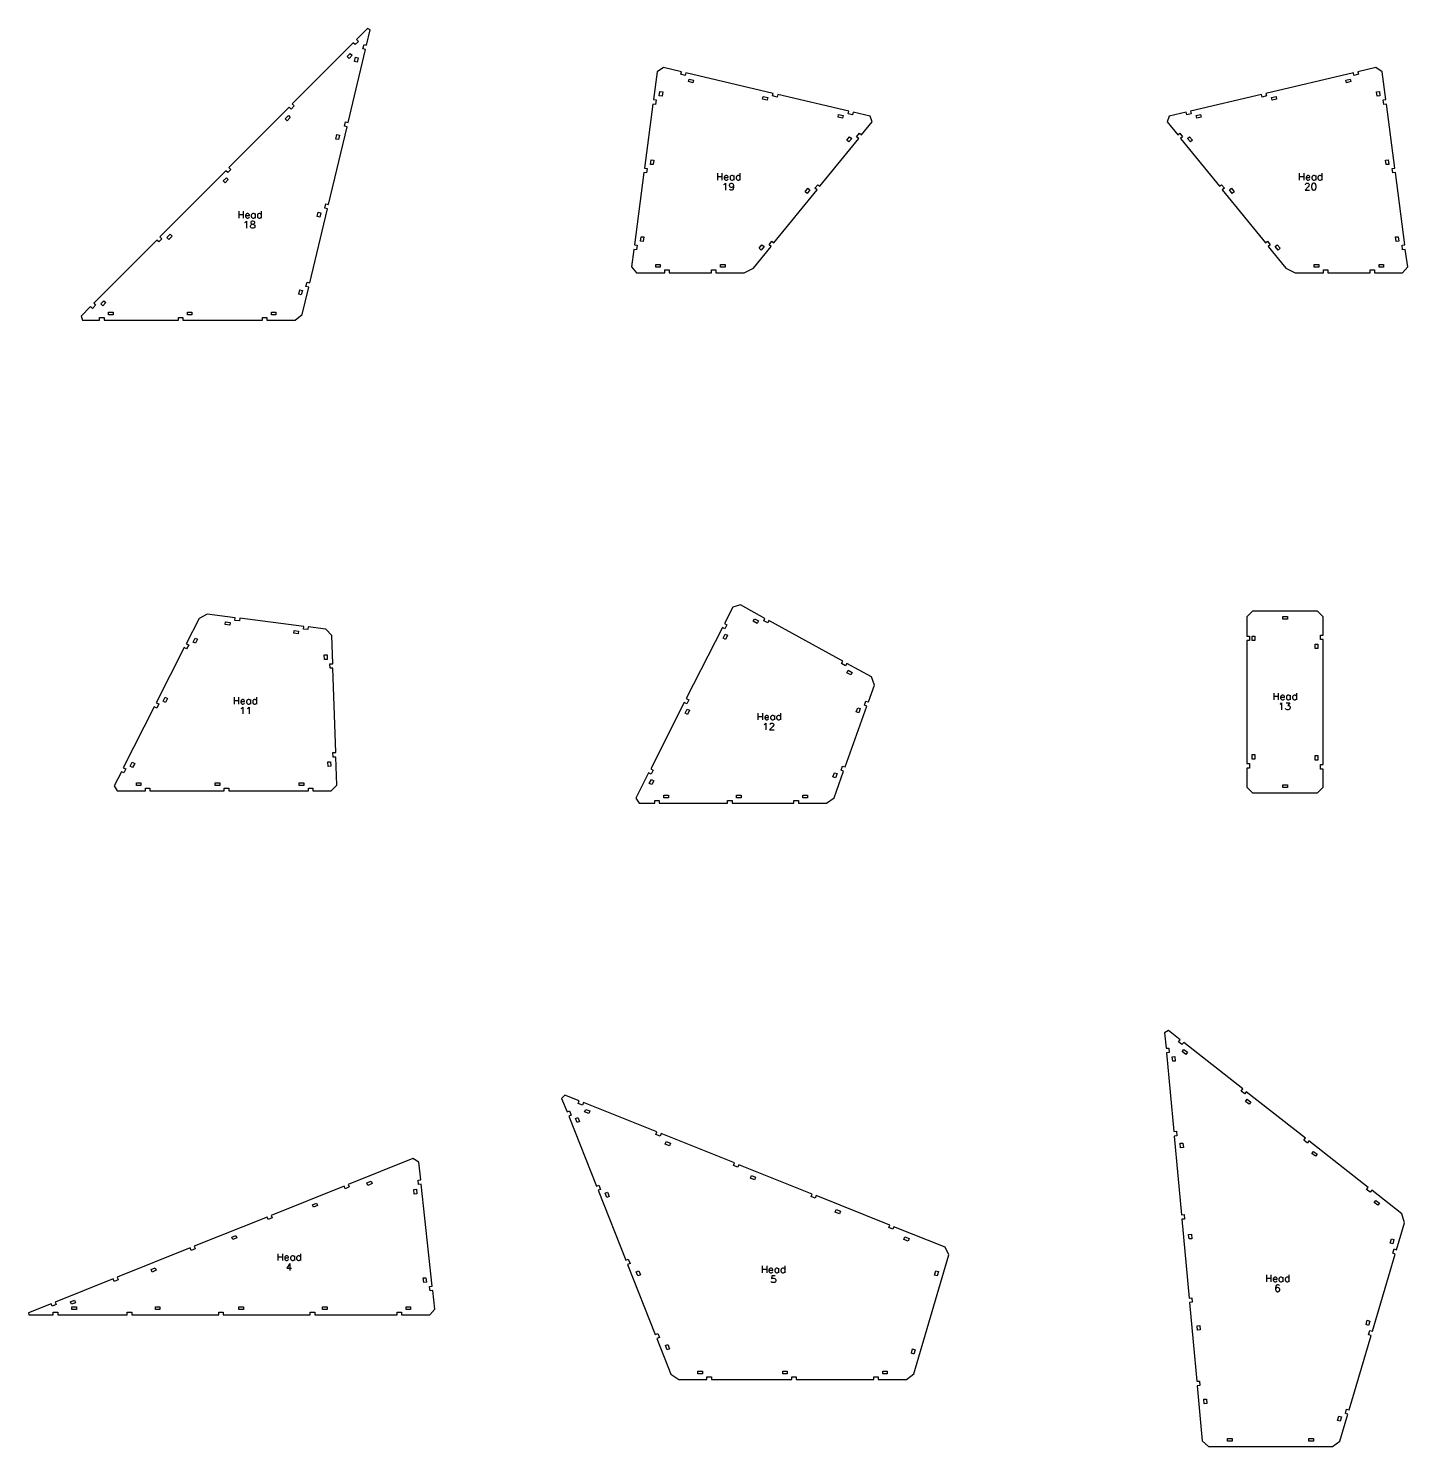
# Model space of a CAD drawing. Header units: metres. Extents: x 99 to 7850, y 59 to 3503.
# Drawn here: x 2432 to 3961, y 61 to 1632 of the extents above; entities that cross this region are included whole.
import ezdxf

# ---------------------------------------------------------------- set-up
doc = ezdxf.new("R2010")
doc.units = ezdxf.units.M
doc.layers.add('head_cuts', color=7, linetype='Continuous')
doc.layers.add('head_marks', color=7, linetype='Continuous')

msp = doc.modelspace()

# ---------------------------------------------------------------- linework, layer by layer
at = {"layer": 'head_cuts'}
for points in [[(2492, 1309.1), (2510.7, 1309.1), (2510.7, 1312.1), (2515.7, 1312.1), (2515.7, 1309.1), (2598.1, 1309.1), (2598.1, 1312.1), (2603.1, 1312.1), (2603.1, 1309.1), (2691.3, 1309.1), (2691.3, 1312.1), (2696.3, 1312.1), (2696.3, 1309.1), (2727.5, 1309.1), (2735.3, 1315.3), (2742.6, 1345.6), (2739.6, 1346.3), (2740.8, 1351.1), (2743.7, 1350.4), (2763.4, 1432.4), (2760.4, 1433.1), (2761.6, 1437.9), (2764.5, 1437.2), (2785.1, 1523.3), (2782.2, 1524), (2783.4, 1528.8), (2786.3, 1528.1), (2805.6, 1608.9), (2802.7, 1609.6), (2803.9, 1614.4), (2806.8, 1613.7), (2810.9, 1630.7), (2807.9, 1632.4), (2795.5, 1620), (2797.7, 1617.9), (2794.1, 1614.4), (2792, 1616.5), (2724.4, 1548.7), (2726.6, 1546.6), (2723, 1543), (2720.9, 1545.2), (2654.2, 1478.2), (2656.3, 1476.1), (2652.8, 1472.6), (2650.7, 1474.7), (2577.7, 1401.4), (2579.8, 1399.3), (2576.3, 1395.8), (2574.1, 1397.9), (2504.3, 1327.8), (2506.4, 1325.7), (2502.9, 1322.1), (2500.8, 1324.2), (2490.2, 1313.6)], [(2788.7, 1604.7), (2790.9, 1602.6), (2787.3, 1599.1), (2785.2, 1601.2)], [(2796.2, 1595.1), (2793.2, 1595.8), (2794.4, 1600.6), (2797.3, 1599.9)], [(3106.1, 1361.7), (3137.3, 1361.7), (3137.3, 1364.7), (3142.3, 1364.7), (3142.3, 1361.7), (3189.1, 1361.7), (3189.1, 1364.7), (3194.1, 1364.7), (3194.1, 1361.7), (3225.2, 1361.7), (3235.6, 1366.6), (3255.2, 1390.8), (3252.9, 1392.7), (3256, 1396.6), (3258.4, 1394.7), (3306.1, 1453.5), (3303.7, 1455.4), (3306.9, 1459.2), (3309.2, 1457.4), (3352.4, 1510.5), (3350, 1512.4), (3353.2, 1516.3), (3355.5, 1514.4), (3367.1, 1528.7), (3364.9, 1535.1), (3346.1, 1539.5), (3345.4, 1536.6), (3340.5, 1537.7), (3341.2, 1540.7), (3262.5, 1559.2), (3261.8, 1556.3), (3256.9, 1557.5), (3257.6, 1560.4), (3160.8, 1583.3), (3160.1, 1580.3), (3155.2, 1581.5), (3155.9, 1584.4), (3135.8, 1589.2), (3128.8, 1584.3), (3124.7, 1553.5), (3127.7, 1553.1), (3127.1, 1548.1), (3124.1, 1548.5), (3114.9, 1477.6), (3117.8, 1477.2), (3117.2, 1472.2), (3114.2, 1472.6), (3103.8, 1392.5), (3106.8, 1392.1), (3106.1, 1387.2), (3103.1, 1387.5), (3100.6, 1368)], [(3836.2, 1361.7), (3867.4, 1361.7), (3867.4, 1364.7), (3872.4, 1364.7), (3872.4, 1361.7), (3919.2, 1361.7), (3919.2, 1364.7), (3924.2, 1364.7), (3924.2, 1361.7), (3955.3, 1361.7), (3960.9, 1368), (3958.3, 1387.5), (3955.3, 1387.2), (3954.7, 1392.1), (3957.7, 1392.5), (3947.3, 1472.6), (3944.3, 1472.2), (3943.6, 1477.2), (3946.6, 1477.6), (3937.4, 1548.5), (3934.4, 1548.1), (3933.8, 1553.1), (3936.7, 1553.5), (3932.7, 1584.3), (3925.7, 1589.2), (3905.5, 1584.4), (3906.2, 1581.5), (3901.3, 1580.3), (3900.7, 1583.3), (3803.8, 1560.4), (3804.5, 1557.5), (3799.7, 1556.3), (3799, 1559.2), (3720.3, 1540.7), (3721, 1537.7), (3716.1, 1536.6), (3715.4, 1539.5), (3696.6, 1535.1), (3694.4, 1528.7), (3706, 1514.4), (3708.3, 1516.3), (3711.4, 1512.4), (3709.1, 1510.5), (3752.3, 1457.4), (3754.6, 1459.2), (3757.7, 1455.4), (3755.4, 1453.5), (3803.1, 1394.7), (3805.4, 1396.6), (3808.6, 1392.7), (3806.2, 1390.8), (3825.9, 1366.6)], [(3169.2, 1575.1), (3168.5, 1572.2), (3163.6, 1573.4), (3164.3, 1576.3)], [(3897.2, 1576.3), (3897.9, 1573.4), (3893, 1572.2), (3892.3, 1575.1)], [(3132, 1562.6), (3135, 1562.2), (3134.3, 1557.3), (3131.3, 1557.6)], [(3251.4, 1555.7), (3250.7, 1552.8), (3245.8, 1553.9), (3246.5, 1556.9)], [(3815, 1556.9), (3815.6, 1553.9), (3810.8, 1552.8), (3810.1, 1555.7)], [(3930.1, 1557.6), (3927.2, 1557.3), (3926.5, 1562.2), (3929.5, 1562.6)], [(2720.1, 1535.8), (2722.2, 1533.7), (2718.7, 1530.1), (2716.5, 1532.3)], [(3335, 1536), (3334.3, 1533), (3329.4, 1534.2), (3330.1, 1537.1)], [(3731.4, 1537.1), (3732.1, 1534.2), (3727.2, 1533), (3726.5, 1536)], [(2775.6, 1509.1), (2772.7, 1509.8), (2773.8, 1514.7), (2776.7, 1514)], [(3341.4, 1506.6), (3339.1, 1508.5), (3342.2, 1512.3), (3344.6, 1510.4)], [(3716.9, 1510.4), (3719.2, 1512.3), (3722.4, 1508.5), (3720.1, 1506.6)], [(3122.1, 1486.7), (3125.1, 1486.3), (3124.4, 1481.4), (3121.5, 1481.7)], [(3940, 1481.7), (3937, 1481.4), (3936.4, 1486.3), (3939.4, 1486.7)], [(2651.4, 1466.9), (2653.5, 1464.8), (2650, 1461.2), (2647.9, 1463.4)], [(3295.1, 1449.5), (3292.8, 1451.4), (3295.9, 1455.3), (3298.2, 1453.4)], [(3763.2, 1453.4), (3765.5, 1455.3), (3768.7, 1451.4), (3766.4, 1449.5)], [(2755, 1423.2), (2752.1, 1423.9), (2753.2, 1428.7), (2756.1, 1428)], [(2589, 1404.3), (2591.1, 1402.2), (2587.6, 1398.6), (2585.5, 1400.7)], [(3111, 1401.6), (3114, 1401.3), (3113.4, 1396.3), (3110.4, 1396.7)], [(3951.1, 1396.7), (3948.1, 1396.3), (3947.5, 1401.3), (3950.4, 1401.6)], [(3244.3, 1386.8), (3241.9, 1388.7), (3245.1, 1392.6), (3247.4, 1390.7)], [(3814, 1390.7), (3816.4, 1392.6), (3819.5, 1388.7), (3817.2, 1386.8)], [(3127.3, 1367.7), (3127.3, 1370.7), (3132.3, 1370.7), (3132.3, 1367.7)], [(3199.1, 1367.7), (3199.1, 1370.7), (3204.1, 1370.7), (3204.1, 1367.7)], [(3857.4, 1367.7), (3857.4, 1370.7), (3862.4, 1370.7), (3862.4, 1367.7)], [(3929.2, 1367.7), (3929.2, 1370.7), (3934.2, 1370.7), (3934.2, 1367.7)], [(2734.4, 1337.2), (2731.5, 1337.9), (2732.6, 1342.8), (2735.6, 1342.1)], [(2515.6, 1330.6), (2517.7, 1328.5), (2514.2, 1325), (2512.1, 1327.1)], [(2520.7, 1315.1), (2520.7, 1318.1), (2525.7, 1318.1), (2525.7, 1315.1)], [(2608.1, 1315.1), (2608.1, 1318.1), (2613.1, 1318.1), (2613.1, 1315.1)], [(2701.3, 1315.1), (2701.3, 1318.1), (2706.3, 1318.1), (2706.3, 1315.1)], [(3108.8, 773.9), (3126.3, 773.9), (3126.3, 776.9), (3131.3, 776.9), (3131.3, 773.9), (3206.9, 773.9), (3206.9, 776.9), (3211.9, 776.9), (3211.9, 773.9), (3280.4, 773.9), (3280.4, 776.9), (3285.4, 776.9), (3285.4, 773.9), (3316.6, 773.9), (3325.1, 779.9), (3335.6, 809.2), (3332.8, 810.3), (3334.5, 815), (3337.3, 814), (3361.5, 881.4), (3358.6, 882.4), (3360.3, 887.1), (3363.1, 886.1), (3369.8, 904.7), (3366.4, 913.7), (3339.1, 928.7), (3337.7, 926.1), (3333.3, 928.5), (3334.7, 931.1), (3252.8, 976.2), (3251.4, 973.6), (3247, 976), (3248.4, 978.6), (3221.1, 993.6), (3212.7, 991), (3203.5, 972.9), (3206.1, 971.5), (3203.9, 967.1), (3201.2, 968.4), (3161.2, 889.8), (3163.9, 888.4), (3161.7, 883.9), (3159, 885.3), (3121.7, 811.8), (3124.3, 810.5), (3122.1, 806), (3119.4, 807.4), (3105.3, 779.6)], [(2530.4, 787.5), (2561.6, 787.5), (2561.6, 790.5), (2566.6, 790.5), (2566.6, 787.5), (2648.9, 787.5), (2648.9, 790.5), (2653.9, 790.5), (2653.9, 787.5), (2742.2, 787.5), (2742.2, 790.5), (2747.2, 790.5), (2747.2, 787.5), (2767.5, 787.5), (2773.7, 793.9), (2772.6, 825), (2769.7, 824.9), (2769.5, 829.9), (2772.5, 830), (2769.4, 923.4), (2766.4, 923.3), (2766.2, 928.3), (2769.2, 928.4), (2768.2, 959.6), (2761.7, 966.7), (2742.1, 969.2), (2741.7, 966.2), (2736.7, 966.8), (2737.1, 969.8), (2666.1, 978.8), (2665.7, 975.8), (2660.7, 976.4), (2661.1, 979.4), (2630.2, 983.3), (2621, 978.4), (2606.9, 950.6), (2609.6, 949.3), (2607.3, 944.8), (2604.6, 946.2), (2573.6, 885.1), (2576.3, 883.8), (2574.1, 879.3), (2571.4, 880.7), (2537.1, 813.2), (2539.8, 811.8), (2537.5, 807.4), (2534.9, 808.7), (2526.9, 793.1)], [(2655.4, 974.1), (2655, 971.1), (2650, 971.7), (2650.4, 974.7)], [(3241.2, 975.8), (3239.7, 973.1), (3235.3, 975.6), (3236.8, 978.2)], [(3788.9, 785.2), (3861, 785.2), (3867.3, 791.6), (3867.3, 811.7), (3864.3, 811.7), (3864.3, 816.7), (3867.3, 816.7), (3867.3, 955.2), (3864.3, 955.2), (3864.3, 960.2), (3867.3, 960.2), (3867.3, 980.3), (3861, 986.6), (3788.9, 986.6), (3782.6, 980.3), (3782.6, 959.1), (3785.6, 959.1), (3785.6, 954.1), (3782.6, 954.1), (3782.6, 817.7), (3785.6, 817.7), (3785.6, 812.7), (3782.6, 812.7), (3782.6, 791.6)], [(3827.5, 980.6), (3827.5, 977.6), (3822.5, 977.6), (3822.5, 980.6)], [(2731.4, 964.5), (2731, 961.5), (2726.1, 962.1), (2726.4, 965.1)], [(3204.3, 961.2), (3207, 959.9), (3204.7, 955.4), (3202, 956.8)], [(3788.6, 959.1), (3791.6, 959.1), (3791.6, 954.1), (3788.6, 954.1)], [(2616.8, 956.8), (2619.5, 955.5), (2617.2, 951), (2614.5, 952.4)], [(3861.3, 945.2), (3858.3, 945.2), (3858.3, 950.2), (3861.3, 950.2)], [(2763, 933.2), (2760, 933.1), (2759.9, 938.1), (2762.9, 938.2)], [(3345, 918.6), (3343.5, 916), (3339.1, 918.4), (3340.6, 921.1)], [(2583.5, 891.3), (2586.2, 890), (2583.9, 885.5), (2581.3, 886.9)], [(3162.1, 878.1), (3164.7, 876.8), (3162.5, 872.3), (3159.8, 873.7)], [(3352.4, 874), (3349.6, 875), (3351.3, 879.7), (3354.1, 878.7)], [(2547, 819.4), (2549.7, 818), (2547.4, 813.6), (2544.7, 814.9)], [(2767, 814.8), (2764, 814.7), (2763.8, 819.7), (2766.8, 819.8)], [(3788.6, 827.7), (3791.6, 827.7), (3791.6, 822.7), (3788.6, 822.7)], [(3861.3, 821.7), (3858.3, 821.7), (3858.3, 826.7), (3861.3, 826.7)], [(3326.6, 801.9), (3323.8, 802.9), (3325.4, 807.6), (3328.3, 806.6)], [(2551.6, 793.5), (2551.6, 796.5), (2556.6, 796.5), (2556.6, 793.5)], [(2638.9, 793.5), (2638.9, 796.5), (2643.9, 796.5), (2643.9, 793.5)], [(2732.2, 793.5), (2732.2, 796.5), (2737.2, 796.5), (2737.2, 793.5)], [(3122.5, 800.2), (3125.2, 798.8), (3122.9, 794.4), (3120.2, 795.7)], [(3822.5, 791.2), (3822.5, 794.2), (3827.5, 794.2), (3827.5, 791.2)], [(3136.3, 779.9), (3136.3, 782.9), (3141.3, 782.9), (3141.3, 779.9)], [(3216.9, 779.9), (3216.9, 782.9), (3221.9, 782.9), (3221.9, 779.9)], [(3290.4, 779.9), (3290.4, 782.9), (3295.4, 782.9), (3295.4, 779.9)], [(3740.1, 60.9), (3877.7, 60.9), (3885.8, 67), (3894.7, 96.9), (3891.8, 97.7), (3893.2, 102.5), (3896.1, 101.6), (3920.5, 184.1), (3917.6, 184.9), (3919, 189.7), (3921.9, 188.8), (3947.2, 274.2), (3944.3, 275.1), (3945.8, 279.9), (3948.6, 279), (3957.5, 308.9), (3954.3, 318.9), (3921, 345), (3919.2, 342.7), (3915.3, 345.8), (3917.1, 348.1), (3851.5, 399.6), (3849.7, 397.2), (3845.8, 400.3), (3847.6, 402.7), (3782, 454.2), (3780.2, 451.8), (3776.3, 454.9), (3778.1, 457.3), (3712.6, 508.8), (3710.7, 506.4), (3706.8, 509.5), (3708.6, 511.8), (3695.8, 521.9), (3691.4, 519.5), (3693, 502.3), (3696, 502.5), (3696.4, 497.6), (3693.5, 497.3), (3701.5, 410), (3704.5, 410.3), (3705, 405.3), (3702, 405), (3710, 317.8), (3713, 318), (3713.5, 313.1), (3710.5, 312.8), (3718.5, 225.5), (3721.5, 225.8), (3722, 220.8), (3719, 220.5), (3727.1, 133.3), (3730, 133.5), (3730.5, 128.6), (3727.5, 128.3), (3733.2, 67.2)], [(3699.9, 492.9), (3702.9, 493.1), (3703.3, 488.2), (3700.4, 487.9)], [(3716.7, 497.9), (3714.9, 495.5), (3710.9, 498.6), (3712.8, 501)], [(3152.9, 135.4), (3184, 135.4), (3184, 138.4), (3189, 138.4), (3189, 135.4), (3278.1, 135.4), (3278.1, 138.4), (3283.1, 138.4), (3283.1, 135.4), (3369, 135.4), (3369, 138.4), (3374, 138.4), (3374, 135.4), (3405.2, 135.4), (3413.3, 141.5), (3452.4, 273.4), (3448.3, 281.8), (3391.4, 304.6), (3390.2, 301.8), (3385.6, 303.7), (3386.7, 306.4), (3305.3, 339), (3304.2, 336.2), (3299.6, 338), (3300.7, 340.8), (3219.3, 373.3), (3218.2, 370.5), (3213.5, 372.4), (3214.7, 375.2), (3133.3, 407.7), (3132.2, 404.9), (3127.5, 406.8), (3128.6, 409.6), (3047.2, 442.1), (3046.1, 439.3), (3041.5, 441.1), (3042.6, 443.9), (3026.5, 450.3), (3023, 446.8), (3029, 431.7), (3031.8, 432.8), (3033.6, 428.1), (3030.8, 427), (3061.6, 349.5), (3064.3, 350.6), (3066.2, 346), (3063.4, 344.9), (3094.1, 267.4), (3096.9, 268.5), (3098.8, 263.8), (3096, 262.7), (3126.7, 185.2), (3129.5, 186.4), (3131.4, 181.7), (3128.6, 180.6), (3144.2, 141.3)], [(3786.9, 442.7), (3785.1, 440.4), (3781.1, 443.5), (3783, 445.8)], [(3038.2, 424.6), (3041, 425.7), (3042.9, 421), (3040.1, 419.9)], [(3054.3, 432.8), (3053.2, 430), (3048.5, 431.8), (3049.7, 434.6)], [(3143.7, 397.1), (3142.6, 394.3), (3137.9, 396.1), (3139, 398.9)], [(3708.7, 397), (3711.7, 397.3), (3712.2, 392.3), (3709.2, 392)], [(2432.3, 206.8), (2459.5, 206.8), (2459.5, 209.8), (2464.5, 209.8), (2464.5, 206.8), (2541.4, 206.8), (2541.4, 209.8), (2546.4, 209.8), (2546.4, 206.8), (2642.9, 206.8), (2642.9, 209.8), (2647.9, 209.8), (2647.9, 206.8), (2744.4, 206.8), (2744.4, 209.8), (2749.4, 209.8), (2749.4, 206.8), (2840.6, 206.8), (2840.6, 209.8), (2845.6, 209.8), (2845.6, 206.8), (2876.7, 206.8), (2882.4, 213.1), (2880.2, 233.9), (2877.2, 233.5), (2876.6, 238.5), (2879.6, 238.8), (2867.4, 351.7), (2864.4, 351.4), (2863.9, 356.3), (2866.9, 356.6), (2864.7, 376.2), (2858.2, 380.2), (2786.4, 351.4), (2787.6, 348.6), (2782.9, 346.7), (2781.8, 349.5), (2701.1, 317.1), (2702.2, 314.4), (2697.6, 312.5), (2696.4, 315.3), (2615.7, 282.9), (2616.8, 280.1), (2612.2, 278.3), (2611.1, 281), (2530.3, 248.7), (2531.5, 245.9), (2526.8, 244), (2525.7, 246.8), (2461.7, 221.1), (2462.8, 218.3), (2458.2, 216.5), (2457.1, 219.3), (2431.8, 209.1)], [(3860.4, 385), (3858.6, 382.6), (3854.6, 385.7), (3856.5, 388.1)], [(2811.7, 355), (2812.8, 352.3), (2808.2, 350.4), (2807, 353.2)], [(2862.5, 341.1), (2859.5, 340.8), (2859, 345.7), (2862, 346.1)], [(3237.9, 359.4), (3236.8, 356.6), (3232.2, 358.5), (3233.3, 361.3)], [(2751.3, 330.8), (2752.5, 328), (2747.8, 326.2), (2746.7, 329)], [(3071.1, 341.6), (3073.9, 342.7), (3075.8, 338.1), (3073, 337)], [(3929.7, 330.6), (3927.8, 328.3), (3923.9, 331.4), (3925.7, 333.7)], [(3332.2, 321.8), (3331.1, 319), (3326.4, 320.8), (3327.5, 323.6)], [(2661.9, 295), (2663, 292.2), (2658.4, 290.3), (2657.3, 293.1)], [(3408.2, 291.4), (3407.1, 288.6), (3402.4, 290.5), (3403.6, 293.3)], [(3718.1, 296), (3721.1, 296.2), (3721.5, 291.3), (3718.5, 291)], [(3944.3, 285.5), (3941.4, 286.4), (3942.8, 291.2), (3945.7, 290.3)], [(2572.5, 259.1), (2573.6, 256.3), (2568.9, 254.4), (2567.8, 257.2)], [(3105.6, 254.7), (3108.4, 255.8), (3110.3, 251.2), (3107.5, 250.1)], [(3439.2, 250), (3436.3, 250.9), (3437.8, 255.7), (3440.6, 254.8)], [(2873.1, 243.2), (2870.1, 242.8), (2869.6, 247.8), (2872.6, 248.1)], [(2483, 223.2), (2484.1, 220.4), (2479.5, 218.6), (2478.4, 221.3)], [(2480, 212.8), (2480, 215.8), (2485, 215.8), (2485, 212.8)], [(2572.7, 212.8), (2572.7, 215.8), (2577.7, 215.8), (2577.7, 212.8)], [(2665.3, 212.8), (2665.3, 215.8), (2670.3, 215.8), (2670.3, 212.8)], [(2758, 212.8), (2758, 215.8), (2763, 215.8), (2763, 212.8)], [(2850.6, 212.8), (2850.6, 215.8), (2855.6, 215.8), (2855.6, 212.8)], [(3727.4, 194.9), (3730.4, 195.2), (3730.8, 190.2), (3727.9, 189.9)], [(3917.6, 195.3), (3914.7, 196.2), (3916.1, 201), (3919, 200.1)], [(3138.1, 172.9), (3140.9, 174), (3142.7, 169.4), (3139.9, 168.3)], [(3413.6, 163.5), (3410.7, 164.3), (3412.1, 169.1), (3415, 168.3)], [(3174, 141.4), (3174, 144.4), (3179, 144.4), (3179, 141.4)], [(3268.1, 141.4), (3268.1, 144.4), (3273.1, 144.4), (3273.1, 141.4)], [(3379, 141.4), (3379, 144.4), (3384, 144.4), (3384, 141.4)], [(3734.9, 113.4), (3737.9, 113.6), (3738.4, 108.7), (3735.4, 108.4)], [(3886.1, 89), (3883.2, 89.8), (3884.6, 94.6), (3887.5, 93.8)], [(3761.2, 66.9), (3761.2, 69.9), (3766.2, 69.9), (3766.2, 66.9)], [(3851.5, 66.9), (3851.5, 69.9), (3856.5, 69.9), (3856.5, 66.9)]]:
    msp.add_lwpolyline(points, close=True, dxfattribs=at)
at = {"layer": 'head_marks'}
for p, q in [((3195.7, 1471.8), (3195.7, 1464.3)), ((3195.7, 1468.2), (3200.7, 1468.2)), ((3200.7, 1471.8), (3200.7, 1464.3)), ((3203.6, 1468.2), (3203.2, 1467.1)), ((3203.2, 1467.1), (3207.5, 1467.1)), ((3203.2, 1467.1), (3203.2, 1466.4)), ((3203.2, 1466.4), (3203.6, 1465.3)), ((3204.3, 1468.9), (3203.6, 1468.2)), ((3203.6, 1465.3), (3204.3, 1464.6)), ((3205, 1469.3), (3204.3, 1468.9)), ((3204.3, 1464.6), (3205, 1464.3)), ((3206.1, 1469.3), (3205, 1469.3)), ((3205, 1464.3), (3206.1, 1464.3)), ((3206.8, 1468.9), (3206.1, 1469.3)), ((3206.1, 1464.3), (3206.8, 1464.6)), ((3207.2, 1468.6), (3206.8, 1468.9)), ((3206.8, 1464.6), (3207.5, 1465.3)), ((3207.5, 1467.8), (3207.2, 1468.6)), ((3207.5, 1467.1), (3207.5, 1467.8)), ((3210, 1468.2), (3209.7, 1467.1)), ((3209.7, 1467.1), (3209.7, 1466.4)), ((3209.7, 1466.4), (3210, 1465.3)), ((3210.7, 1468.9), (3210, 1468.2)), ((3210, 1465.3), (3210.7, 1464.6)), ((3211.5, 1469.3), (3210.7, 1468.9)), ((3210.7, 1464.6), (3211.5, 1464.3)), ((3212.5, 1469.3), (3211.5, 1469.3)), ((3211.5, 1464.3), (3212.5, 1464.3)), ((3213.2, 1468.9), (3212.5, 1469.3)), ((3212.5, 1464.3), (3213.2, 1464.6)), ((3214, 1468.2), (3213.2, 1468.9)), ((3213.2, 1464.6), (3214, 1465.3)), ((3214, 1469.3), (3214, 1464.3)), ((3216.8, 1468.2), (3216.5, 1467.1)), ((3216.5, 1467.1), (3216.5, 1466.4)), ((3216.5, 1466.4), (3216.8, 1465.3)), ((3217.5, 1468.9), (3216.8, 1468.2)), ((3216.8, 1465.3), (3217.5, 1464.6)), ((3218.2, 1469.3), (3217.5, 1468.9)), ((3217.5, 1464.6), (3218.2, 1464.3)), ((3219.3, 1469.3), (3218.2, 1469.3)), ((3218.2, 1464.3), (3219.3, 1464.3)), ((3220, 1468.9), (3219.3, 1469.3)), ((3219.3, 1464.3), (3220, 1464.6)), ((3220.7, 1468.2), (3220, 1468.9)), ((3220, 1464.6), (3220.7, 1465.3)), ((3220.7, 1471.8), (3220.7, 1464.3)), ((3840.7, 1471.8), (3840.7, 1464.3)), ((3840.7, 1468.2), (3845.7, 1468.2)), ((3845.7, 1471.8), (3845.7, 1464.3)), ((3848.6, 1468.2), (3848.2, 1467.1)), ((3848.2, 1467.1), (3852.5, 1467.1)), ((3848.2, 1467.1), (3848.2, 1466.4)), ((3848.2, 1466.4), (3848.6, 1465.3)), ((3849.3, 1468.9), (3848.6, 1468.2)), ((3848.6, 1465.3), (3849.3, 1464.6)), ((3850, 1469.3), (3849.3, 1468.9)), ((3849.3, 1464.6), (3850, 1464.3)), ((3851.1, 1469.3), (3850, 1469.3)), ((3850, 1464.3), (3851.1, 1464.3)), ((3851.8, 1468.9), (3851.1, 1469.3)), ((3851.1, 1464.3), (3851.8, 1464.6)), ((3852.1, 1468.6), (3851.8, 1468.9)), ((3851.8, 1464.6), (3852.5, 1465.3)), ((3852.5, 1467.8), (3852.1, 1468.6)), ((3852.5, 1467.1), (3852.5, 1467.8)), ((3855, 1468.2), (3854.6, 1467.1)), ((3854.6, 1467.1), (3854.6, 1466.4)), ((3854.6, 1466.4), (3855, 1465.3)), ((3855.7, 1468.9), (3855, 1468.2)), ((3855, 1465.3), (3855.7, 1464.6)), ((3856.4, 1469.3), (3855.7, 1468.9)), ((3855.7, 1464.6), (3856.4, 1464.3)), ((3857.5, 1469.3), (3856.4, 1469.3)), ((3856.4, 1464.3), (3857.5, 1464.3)), ((3858.2, 1468.9), (3857.5, 1469.3)), ((3857.5, 1464.3), (3858.2, 1464.6)), ((3858.9, 1468.2), (3858.2, 1468.9)), ((3858.2, 1464.6), (3858.9, 1465.3)), ((3858.9, 1469.3), (3858.9, 1464.3)), ((3861.8, 1468.2), (3861.4, 1467.1)), ((3861.4, 1467.1), (3861.4, 1466.4)), ((3861.4, 1466.4), (3861.8, 1465.3)), ((3862.5, 1468.9), (3861.8, 1468.2)), ((3861.8, 1465.3), (3862.5, 1464.6)), ((3863.2, 1469.3), (3862.5, 1468.9)), ((3862.5, 1464.6), (3863.2, 1464.3)), ((3864.3, 1469.3), (3863.2, 1469.3)), ((3863.2, 1464.3), (3864.3, 1464.3)), ((3865, 1468.9), (3864.3, 1469.3)), ((3864.3, 1464.3), (3865, 1464.6)), ((3865.7, 1468.2), (3865, 1468.9)), ((3865, 1464.6), (3865.7, 1465.3)), ((3865.7, 1471.8), (3865.7, 1464.3)), ((3202.9, 1459.3), (3203.6, 1459.7)), ((3203.6, 1459.7), (3204.7, 1460.8)), ((3204.7, 1460.8), (3204.7, 1453.3)), ((3209, 1458.6), (3209.3, 1459.7)), ((3209, 1458.3), (3209, 1458.6)), ((3209.3, 1457.2), (3209, 1458.3)), ((3209.3, 1459.7), (3210, 1460.4)), ((3210, 1456.5), (3209.3, 1457.2)), ((3209.7, 1453.6), (3209.3, 1454.3)), ((3210.7, 1453.3), (3209.7, 1453.6)), ((3210, 1460.4), (3211.1, 1460.8)), ((3211.1, 1456.1), (3210, 1456.5)), ((3211.5, 1453.3), (3210.7, 1453.3)), ((3211.1, 1460.8), (3211.5, 1460.8)), ((3211.5, 1456.1), (3211.1, 1456.1)), ((3211.5, 1460.8), (3212.5, 1460.4)), ((3212.5, 1456.5), (3211.5, 1456.1)), ((3212.5, 1453.6), (3211.5, 1453.3)), ((3212.5, 1460.4), (3213.2, 1459.7)), ((3213.2, 1457.2), (3212.5, 1456.5)), ((3213.2, 1454.7), (3212.5, 1453.6)), ((3213.2, 1459.7), (3213.6, 1458.3)), ((3213.6, 1458.3), (3213.2, 1457.2)), ((3213.6, 1456.5), (3213.2, 1454.7)), ((3213.6, 1458.3), (3213.6, 1456.5)), ((3850.7, 1456.8), (3847.1, 1453.3)), ((3847.1, 1453.3), (3852.1, 1453.3)), ((3847.5, 1459.3), (3847.9, 1460.1)), ((3847.5, 1459), (3847.5, 1459.3)), ((3847.9, 1460.1), (3848.2, 1460.4)), ((3848.2, 1460.4), (3848.9, 1460.8)), ((3848.9, 1460.8), (3850.4, 1460.8)), ((3850.4, 1460.8), (3851.1, 1460.4)), ((3851.4, 1457.9), (3850.7, 1456.8)), ((3851.1, 1460.4), (3851.4, 1460.1)), ((3851.4, 1460.1), (3851.8, 1459.3)), ((3851.8, 1458.6), (3851.4, 1457.9)), ((3851.8, 1459.3), (3851.8, 1458.6)), ((3854.6, 1459.3), (3854.3, 1457.6)), ((3854.3, 1457.6), (3854.3, 1456.5)), ((3854.3, 1456.5), (3854.6, 1454.7)), ((3855.4, 1460.4), (3854.6, 1459.3)), ((3854.6, 1454.7), (3855.4, 1453.6)), ((3856.4, 1460.8), (3855.4, 1460.4)), ((3855.4, 1453.6), (3856.4, 1453.3)), ((3857.1, 1460.8), (3856.4, 1460.8)), ((3856.4, 1453.3), (3857.1, 1453.3)), ((3858.2, 1460.4), (3857.1, 1460.8)), ((3857.1, 1453.3), (3858.2, 1453.6)), ((3858.9, 1459.3), (3858.2, 1460.4)), ((3858.2, 1453.6), (3858.9, 1454.7)), ((3859.3, 1457.6), (3858.9, 1459.3)), ((3858.9, 1454.7), (3859.3, 1456.5)), ((3859.3, 1456.5), (3859.3, 1457.6)), ((2665, 1429.7), (2665, 1422.2)), ((2665, 1426.1), (2670, 1426.1)), ((2670, 1429.7), (2670, 1422.2)), ((2671.9, 1417.2), (2672.7, 1417.6)), ((2672.8, 1426.1), (2672.5, 1425)), ((2672.5, 1425), (2676.8, 1425)), ((2672.5, 1425), (2672.5, 1424.3)), ((2672.5, 1424.3), (2672.8, 1423.2)), ((2672.7, 1417.6), (2673.7, 1418.7)), ((2673.5, 1426.8), (2672.8, 1426.1)), ((2672.8, 1423.2), (2673.5, 1422.5)), ((2674.3, 1427.2), (2673.5, 1426.8)), ((2673.5, 1422.5), (2674.3, 1422.2)), ((2673.7, 1418.7), (2673.7, 1411.2)), ((2675.3, 1427.2), (2674.3, 1427.2)), ((2674.3, 1422.2), (2675.3, 1422.2)), ((2676, 1426.8), (2675.3, 1427.2)), ((2675.3, 1422.2), (2676, 1422.5)), ((2676.4, 1426.5), (2676, 1426.8)), ((2676, 1422.5), (2676.8, 1423.2)), ((2676.8, 1425.7), (2676.4, 1426.5)), ((2676.8, 1425), (2676.8, 1425.7)), ((2678, 1413.7), (2678.4, 1414.4)), ((2678.7, 1418.3), (2678.4, 1417.6)), ((2678.4, 1417.6), (2678.4, 1416.9)), ((2678.4, 1416.9), (2678.7, 1416.2)), ((2678.4, 1414.4), (2679.1, 1415.1)), ((2679.8, 1418.7), (2678.7, 1418.3)), ((2678.7, 1416.2), (2679.4, 1415.8)), ((2679.3, 1426.1), (2678.9, 1425)), ((2678.9, 1425), (2678.9, 1424.3)), ((2678.9, 1424.3), (2679.3, 1423.2)), ((2679.1, 1415.1), (2680.2, 1415.5)), ((2680, 1426.8), (2679.3, 1426.1)), ((2679.3, 1423.2), (2680, 1422.5)), ((2679.4, 1415.8), (2680.9, 1415.5)), ((2681.2, 1418.7), (2679.8, 1418.7)), ((2680.7, 1427.2), (2680, 1426.8)), ((2680, 1422.5), (2680.7, 1422.2)), ((2680.2, 1415.5), (2681.6, 1415.8)), ((2681.8, 1427.2), (2680.7, 1427.2)), ((2680.7, 1422.2), (2681.8, 1422.2)), ((2680.9, 1415.5), (2681.9, 1415.1)), ((2682.3, 1418.3), (2681.2, 1418.7)), ((2681.6, 1415.8), (2682.3, 1416.2)), ((2682.5, 1426.8), (2681.8, 1427.2)), ((2681.8, 1422.2), (2682.5, 1422.5)), ((2681.9, 1415.1), (2682.7, 1414.4)), ((2682.7, 1417.6), (2682.3, 1418.3)), ((2682.3, 1416.2), (2682.7, 1416.9)), ((2683.2, 1426.1), (2682.5, 1426.8)), ((2682.5, 1422.5), (2683.2, 1423.2)), ((2682.7, 1416.9), (2682.7, 1417.6)), ((2682.7, 1414.4), (2683, 1413.7)), ((2683.2, 1427.2), (2683.2, 1422.2)), ((2686, 1426.1), (2685.7, 1425)), ((2685.7, 1425), (2685.7, 1424.3)), ((2685.7, 1424.3), (2686, 1423.2)), ((2686.8, 1426.8), (2686, 1426.1)), ((2686, 1423.2), (2686.8, 1422.5)), ((2687.5, 1427.2), (2686.8, 1426.8)), ((2686.8, 1422.5), (2687.5, 1422.2)), ((2688.5, 1427.2), (2687.5, 1427.2)), ((2687.5, 1422.2), (2688.5, 1422.2)), ((2689.3, 1426.8), (2688.5, 1427.2)), ((2688.5, 1422.2), (2689.3, 1422.5)), ((2690, 1426.1), (2689.3, 1426.8)), ((2689.3, 1422.5), (2690, 1423.2)), ((2690, 1429.7), (2690, 1422.2)), ((2678, 1412.6), (2678, 1413.7)), ((2678.4, 1411.9), (2678, 1412.6)), ((2678.7, 1411.5), (2678.4, 1411.9)), ((2679.8, 1411.2), (2678.7, 1411.5)), ((2681.2, 1411.2), (2679.8, 1411.2)), ((2682.3, 1411.5), (2681.2, 1411.2)), ((2682.7, 1411.9), (2682.3, 1411.5)), ((2683, 1412.6), (2682.7, 1411.9)), ((2683, 1413.7), (2683, 1412.6)), ((3812.5, 895.9), (3812.5, 888.4)), ((3817.5, 895.9), (3817.5, 888.4)), ((3837.5, 895.9), (3837.5, 888.4)), ((2659.8, 891.2), (2659.8, 883.7)), ((2659.8, 887.6), (2664.8, 887.6)), ((2664.8, 891.2), (2664.8, 883.7)), ((2667.6, 887.6), (2667.3, 886.6)), ((2667.3, 886.6), (2671.5, 886.6)), ((2667.3, 886.6), (2667.3, 885.8)), ((2667.3, 885.8), (2667.6, 884.8)), ((2668.3, 888.3), (2667.6, 887.6)), ((2667.6, 884.8), (2668.3, 884.1)), ((2669, 888.7), (2668.3, 888.3)), ((2668.3, 884.1), (2669, 883.7)), ((2668.5, 879.1), (2669.6, 880.2)), ((2670.1, 888.7), (2669, 888.7)), ((2669, 883.7), (2670.1, 883.7)), ((2669.6, 880.2), (2669.6, 872.7)), ((2670.8, 888.3), (2670.1, 888.7)), ((2670.1, 883.7), (2670.8, 884.1)), ((2671.2, 888), (2670.8, 888.3)), ((2670.8, 884.1), (2671.5, 884.8)), ((2671.5, 887.3), (2671.2, 888)), ((2671.5, 886.6), (2671.5, 887.3)), ((2674, 887.6), (2673.7, 886.6)), ((2673.7, 886.6), (2673.7, 885.8)), ((2673.7, 885.8), (2674, 884.8)), ((2674.8, 888.3), (2674, 887.6)), ((2674, 884.8), (2674.8, 884.1)), ((2675.5, 888.7), (2674.8, 888.3)), ((2674.8, 884.1), (2675.5, 883.7)), ((2676.5, 888.7), (2675.5, 888.7)), ((2675.5, 883.7), (2676.5, 883.7)), ((2675.7, 879.1), (2676.7, 880.2)), ((2677.3, 888.3), (2676.5, 888.7)), ((2676.5, 883.7), (2677.3, 884.1)), ((2676.7, 880.2), (2676.7, 872.7)), ((2678, 887.6), (2677.3, 888.3)), ((2677.3, 884.1), (2678, 884.8)), ((2678, 888.7), (2678, 883.7)), ((2680.8, 887.6), (2680.5, 886.6)), ((2680.5, 886.6), (2680.5, 885.8)), ((2680.5, 885.8), (2680.8, 884.8)), ((2681.5, 888.3), (2680.8, 887.6)), ((2680.8, 884.8), (2681.5, 884.1)), ((2682.3, 888.7), (2681.5, 888.3)), ((2681.5, 884.1), (2682.3, 883.7)), ((2683.3, 888.7), (2682.3, 888.7)), ((2682.3, 883.7), (2683.3, 883.7)), ((2684, 888.3), (2683.3, 888.7)), ((2683.3, 883.7), (2684, 884.1)), ((2684.8, 887.6), (2684, 888.3)), ((2684, 884.1), (2684.8, 884.8)), ((2684.8, 891.2), (2684.8, 883.7)), ((3812.5, 892.4), (3817.5, 892.4)), ((3819.4, 883.5), (3820.1, 883.9)), ((3820.3, 892.4), (3820, 891.3)), ((3820, 891.3), (3824.2, 891.3)), ((3820, 891.3), (3820, 890.6)), ((3820, 890.6), (3820.3, 889.5)), ((3820.1, 883.9), (3821.2, 884.9)), ((3821, 893.1), (3820.3, 892.4)), ((3820.3, 889.5), (3821, 888.8)), ((3821.7, 893.4), (3821, 893.1)), ((3821, 888.8), (3821.7, 888.4)), ((3821.2, 884.9), (3821.2, 877.4)), ((3822.8, 893.4), (3821.7, 893.4)), ((3821.7, 888.4), (3822.8, 888.4)), ((3823.5, 893.1), (3822.8, 893.4)), ((3822.8, 888.4), (3823.5, 888.8)), ((3823.9, 892.7), (3823.5, 893.1)), ((3823.5, 888.8), (3824.2, 889.5)), ((3824.2, 892), (3823.9, 892.7)), ((3824.2, 891.3), (3824.2, 892)), ((3826.2, 884.9), (3830.1, 884.9)), ((3826.7, 892.4), (3826.4, 891.3)), ((3826.4, 891.3), (3826.4, 890.6)), ((3826.4, 890.6), (3826.7, 889.5)), ((3827.5, 893.1), (3826.7, 892.4)), ((3826.7, 889.5), (3827.5, 888.8)), ((3828.2, 893.4), (3827.5, 893.1)), ((3827.5, 888.8), (3828.2, 888.4)), ((3830.1, 884.9), (3828, 882.1)), ((3828, 882.1), (3829.1, 882.1)), ((3829.2, 893.4), (3828.2, 893.4)), ((3828.2, 888.4), (3829.2, 888.4)), ((3829.1, 882.1), (3829.8, 881.7)), ((3830, 893.1), (3829.2, 893.4)), ((3829.2, 888.4), (3830, 888.8)), ((3829.8, 881.7), (3830.1, 881.4)), ((3830.7, 892.4), (3830, 893.1)), ((3830, 888.8), (3830.7, 889.5)), ((3830.1, 881.4), (3830.5, 880.3)), ((3830.5, 880.3), (3830.5, 879.6)), ((3830.7, 893.4), (3830.7, 888.4)), ((3833.5, 892.4), (3833.2, 891.3)), ((3833.2, 891.3), (3833.2, 890.6)), ((3833.2, 890.6), (3833.5, 889.5)), ((3834.2, 893.1), (3833.5, 892.4)), ((3833.5, 889.5), (3834.2, 888.8)), ((3835, 893.4), (3834.2, 893.1)), ((3834.2, 888.8), (3835, 888.4)), ((3836, 893.4), (3835, 893.4)), ((3835, 888.4), (3836, 888.4)), ((3836.7, 893.1), (3836, 893.4)), ((3836, 888.4), (3836.7, 888.8)), ((3837.5, 892.4), (3836.7, 893.1)), ((3836.7, 888.8), (3837.5, 889.5)), ((2667.8, 878.8), (2668.5, 879.1)), ((2674.9, 878.8), (2675.7, 879.1)), ((3240.6, 873.7), (3240.6, 866.2)), ((3240.6, 870.1), (3245.6, 870.1)), ((3245.6, 873.7), (3245.6, 866.2)), ((3248.5, 870.1), (3248.1, 869)), ((3248.1, 869), (3252.4, 869)), ((3248.1, 869), (3248.1, 868.3)), ((3248.1, 868.3), (3248.5, 867.2)), ((3249.2, 870.8), (3248.5, 870.1)), ((3248.5, 867.2), (3249.2, 866.5)), ((3249.9, 871.2), (3249.2, 870.8)), ((3249.2, 866.5), (3249.9, 866.2)), ((3251, 871.2), (3249.9, 871.2)), ((3249.9, 866.2), (3251, 866.2)), ((3251.7, 870.8), (3251, 871.2)), ((3251, 866.2), (3251.7, 866.5)), ((3252, 870.4), (3251.7, 870.8)), ((3251.7, 866.5), (3252.4, 867.2)), ((3252.4, 869.7), (3252, 870.4)), ((3252.4, 869), (3252.4, 869.7)), ((3254.9, 870.1), (3254.5, 869)), ((3254.5, 869), (3254.5, 868.3)), ((3254.5, 868.3), (3254.9, 867.2)), ((3255.6, 870.8), (3254.9, 870.1)), ((3254.9, 867.2), (3255.6, 866.5)), ((3256.3, 871.2), (3255.6, 870.8)), ((3255.6, 866.5), (3256.3, 866.2)), ((3257.4, 871.2), (3256.3, 871.2)), ((3256.3, 866.2), (3257.4, 866.2)), ((3258.1, 870.8), (3257.4, 871.2)), ((3257.4, 866.2), (3258.1, 866.5)), ((3258.8, 870.1), (3258.1, 870.8)), ((3258.1, 866.5), (3258.8, 867.2)), ((3258.8, 871.2), (3258.8, 866.2)), ((3261.7, 870.1), (3261.3, 869)), ((3261.3, 869), (3261.3, 868.3)), ((3261.3, 868.3), (3261.7, 867.2)), ((3262.4, 870.8), (3261.7, 870.1)), ((3261.7, 867.2), (3262.4, 866.5)), ((3263.1, 871.2), (3262.4, 870.8)), ((3262.4, 866.5), (3263.1, 866.2)), ((3264.2, 871.2), (3263.1, 871.2)), ((3263.1, 866.2), (3264.2, 866.2)), ((3264.9, 870.8), (3264.2, 871.2)), ((3264.2, 866.2), (3264.9, 866.5)), ((3265.6, 870.1), (3264.9, 870.8)), ((3264.9, 866.5), (3265.6, 867.2)), ((3265.6, 873.7), (3265.6, 866.2)), ((3825.9, 878.1), (3825.5, 878.9)), ((3826.2, 877.8), (3825.9, 878.1)), ((3827.3, 877.4), (3826.2, 877.8)), ((3828.4, 877.4), (3827.3, 877.4)), ((3829.4, 877.8), (3828.4, 877.4)), ((3830.1, 878.5), (3829.4, 877.8)), ((3830.5, 879.6), (3830.1, 878.5)), ((3247.6, 861.2), (3248.3, 861.6)), ((3248.3, 861.6), (3249.4, 862.7)), ((3249.4, 862.7), (3249.4, 855.2)), ((3257.2, 858.7), (3253.6, 855.2)), ((3253.6, 855.2), (3258.6, 855.2)), ((3254, 861.2), (3254.4, 861.9)), ((3254, 860.9), (3254, 861.2)), ((3254.4, 861.9), (3254.7, 862.3)), ((3254.7, 862.3), (3255.4, 862.7)), ((3255.4, 862.7), (3256.9, 862.7)), ((3256.9, 862.7), (3257.6, 862.3)), ((3257.9, 859.8), (3257.2, 858.7)), ((3257.6, 862.3), (3257.9, 861.9)), ((3257.9, 861.9), (3258.3, 861.2)), ((3258.3, 860.5), (3257.9, 859.8)), ((3258.3, 861.2), (3258.3, 860.5)), ((2708.5, 274.7), (2708.5, 267.2)), ((2708.5, 271.2), (2713.5, 271.2)), ((2713.5, 274.7), (2713.5, 267.2)), ((2716.3, 271.2), (2716, 270.1)), ((2716, 270.1), (2720.2, 270.1)), ((2716, 270.1), (2716, 269.4)), ((2716, 269.4), (2716.3, 268.3)), ((2717, 271.9), (2716.3, 271.2)), ((2716.3, 268.3), (2717, 267.6)), ((2717.7, 272.2), (2717, 271.9)), ((2717, 267.6), (2717.7, 267.2)), ((2718.8, 272.2), (2717.7, 272.2)), ((2717.7, 267.2), (2718.8, 267.2)), ((2719.5, 271.9), (2718.8, 272.2)), ((2718.8, 267.2), (2719.5, 267.6)), ((2719.9, 271.5), (2719.5, 271.9)), ((2719.5, 267.6), (2720.2, 268.3)), ((2720.2, 270.8), (2719.9, 271.5)), ((2720.2, 270.1), (2720.2, 270.8)), ((2722.7, 271.2), (2722.4, 270.1)), ((2722.4, 270.1), (2722.4, 269.4)), ((2722.4, 269.4), (2722.7, 268.3)), ((2723.5, 271.9), (2722.7, 271.2)), ((2722.7, 268.3), (2723.5, 267.6)), ((2724.2, 272.2), (2723.5, 271.9)), ((2723.5, 267.6), (2724.2, 267.2)), ((2725.2, 272.2), (2724.2, 272.2)), ((2724.2, 267.2), (2725.2, 267.2)), ((2726, 271.9), (2725.2, 272.2)), ((2725.2, 267.2), (2726, 267.6)), ((2726.7, 271.2), (2726, 271.9)), ((2726, 267.6), (2726.7, 268.3)), ((2726.7, 272.2), (2726.7, 267.2)), ((2729.5, 271.2), (2729.2, 270.1)), ((2729.2, 270.1), (2729.2, 269.4)), ((2729.2, 269.4), (2729.5, 268.3)), ((2730.2, 271.9), (2729.5, 271.2)), ((2729.5, 268.3), (2730.2, 267.6)), ((2731, 272.2), (2730.2, 271.9)), ((2730.2, 267.6), (2731, 267.2)), ((2732, 272.2), (2731, 272.2)), ((2731, 267.2), (2732, 267.2)), ((2732.7, 271.9), (2732, 272.2)), ((2732, 267.2), (2732.7, 267.6)), ((2733.5, 271.2), (2732.7, 271.9)), ((2732.7, 267.6), (2733.5, 268.3)), ((2733.5, 274.7), (2733.5, 267.2)), ((2721.8, 263.7), (2718.3, 258.7)), ((2718.3, 258.7), (2723.6, 258.7)), ((2721.8, 263.7), (2721.8, 256.2)), ((3245.3, 261.1), (3245.3, 253.6)), ((3245.3, 257.5), (3250.3, 257.5)), ((3250.3, 261.1), (3250.3, 253.6)), ((3253.2, 257.5), (3252.8, 256.4)), ((3252.8, 256.4), (3257.1, 256.4)), ((3252.8, 256.4), (3252.8, 255.7)), ((3252.8, 255.7), (3253.2, 254.6)), ((3253.9, 258.2), (3253.2, 257.5)), ((3253.2, 254.6), (3253.9, 253.9)), ((3254.6, 258.6), (3253.9, 258.2)), ((3253.9, 253.9), (3254.6, 253.6)), ((3255.7, 258.6), (3254.6, 258.6)), ((3254.6, 253.6), (3255.7, 253.6)), ((3256.4, 258.2), (3255.7, 258.6)), ((3255.7, 253.6), (3256.4, 253.9)), ((3256.7, 257.8), (3256.4, 258.2)), ((3256.4, 253.9), (3257.1, 254.6)), ((3257.1, 257.1), (3256.7, 257.8)), ((3257.1, 256.4), (3257.1, 257.1)), ((3259.6, 257.5), (3259.2, 256.4)), ((3259.2, 256.4), (3259.2, 255.7)), ((3259.2, 255.7), (3259.6, 254.6)), ((3260.3, 258.2), (3259.6, 257.5)), ((3259.6, 254.6), (3260.3, 253.9)), ((3261, 258.6), (3260.3, 258.2)), ((3260.3, 253.9), (3261, 253.6)), ((3262.1, 258.6), (3261, 258.6)), ((3261, 253.6), (3262.1, 253.6)), ((3262.8, 258.2), (3262.1, 258.6)), ((3262.1, 253.6), (3262.8, 253.9)), ((3263.5, 257.5), (3262.8, 258.2)), ((3262.8, 253.9), (3263.5, 254.6)), ((3263.5, 258.6), (3263.5, 253.6)), ((3266.4, 257.5), (3266, 256.4)), ((3266, 256.4), (3266, 255.7)), ((3266, 255.7), (3266.4, 254.6)), ((3267.1, 258.2), (3266.4, 257.5)), ((3266.4, 254.6), (3267.1, 253.9)), ((3267.8, 258.6), (3267.1, 258.2)), ((3267.1, 253.9), (3267.8, 253.6)), ((3268.9, 258.6), (3267.8, 258.6)), ((3267.8, 253.6), (3268.9, 253.6)), ((3269.6, 258.2), (3268.9, 258.6)), ((3268.9, 253.6), (3269.6, 253.9)), ((3270.3, 257.5), (3269.6, 258.2)), ((3269.6, 253.9), (3270.3, 254.6)), ((3270.3, 261.1), (3270.3, 253.6)), ((3255.7, 243.3), (3255.3, 244)), ((3256, 250.1), (3255.7, 246.8)), ((3255.7, 246.8), (3256, 247.2)), ((3256, 242.9), (3255.7, 243.3)), ((3259.6, 250.1), (3256, 250.1)), ((3256, 247.2), (3257.1, 247.6)), ((3257.1, 242.6), (3256, 242.9)), ((3257.1, 247.6), (3258.2, 247.6)), ((3258.2, 242.6), (3257.1, 242.6)), ((3258.2, 247.6), (3259.2, 247.2)), ((3259.2, 242.9), (3258.2, 242.6)), ((3259.2, 247.2), (3260, 246.5)), ((3260, 243.6), (3259.2, 242.9)), ((3260, 246.5), (3260.3, 245.4)), ((3260.3, 244.7), (3260, 243.6)), ((3260.3, 245.4), (3260.3, 244.7)), ((3804.3, 251.1), (3804.3, 243.6)), ((3804.3, 247.6), (3809.3, 247.6)), ((3809.3, 251.1), (3809.3, 243.6)), ((3812.1, 247.6), (3811.8, 246.5)), ((3811.8, 246.5), (3816.1, 246.5)), ((3811.8, 246.5), (3811.8, 245.8)), ((3811.8, 245.8), (3812.1, 244.7)), ((3812.9, 248.3), (3812.1, 247.6)), ((3812.1, 244.7), (3812.9, 244)), ((3813.6, 248.6), (3812.9, 248.3)), ((3812.9, 244), (3813.6, 243.6)), ((3814.6, 248.6), (3813.6, 248.6)), ((3813.6, 243.6), (3814.6, 243.6)), ((3814.8, 238.7), (3814.5, 236.9)), ((3814.5, 236.9), (3814.5, 235.1)), ((3814.8, 236.2), (3814.5, 235.1)), ((3815.4, 248.3), (3814.6, 248.6)), ((3814.6, 243.6), (3815.4, 244)), ((3815.5, 239.8), (3814.8, 238.7)), ((3815.5, 236.9), (3814.8, 236.2)), ((3815.7, 247.9), (3815.4, 248.3)), ((3815.4, 244), (3816.1, 244.7)), ((3816.6, 240.1), (3815.5, 239.8)), ((3816.6, 237.3), (3815.5, 236.9)), ((3816.1, 247.2), (3815.7, 247.9)), ((3816.1, 246.5), (3816.1, 247.2)), ((3817.3, 240.1), (3816.6, 240.1)), ((3817, 237.3), (3816.6, 237.3)), ((3818, 236.9), (3817, 237.3)), ((3818.4, 239.8), (3817.3, 240.1)), ((3818.7, 236.2), (3818, 236.9)), ((3818.6, 247.6), (3818.2, 246.5)), ((3818.2, 246.5), (3818.2, 245.8)), ((3818.2, 245.8), (3818.6, 244.7)), ((3818.7, 239.1), (3818.4, 239.8)), ((3819.3, 248.3), (3818.6, 247.6)), ((3818.6, 244.7), (3819.3, 244)), ((3819.1, 235.1), (3818.7, 236.2)), ((3820, 248.6), (3819.3, 248.3)), ((3819.3, 244), (3820, 243.6)), ((3821.1, 248.6), (3820, 248.6)), ((3820, 243.6), (3821.1, 243.6)), ((3821.8, 248.3), (3821.1, 248.6)), ((3821.1, 243.6), (3821.8, 244)), ((3822.5, 247.6), (3821.8, 248.3)), ((3821.8, 244), (3822.5, 244.7)), ((3822.5, 248.6), (3822.5, 243.6)), ((3825.4, 247.6), (3825, 246.5)), ((3825, 246.5), (3825, 245.8)), ((3825, 245.8), (3825.4, 244.7)), ((3826.1, 248.3), (3825.4, 247.6)), ((3825.4, 244.7), (3826.1, 244)), ((3826.8, 248.6), (3826.1, 248.3)), ((3826.1, 244), (3826.8, 243.6)), ((3827.9, 248.6), (3826.8, 248.6)), ((3826.8, 243.6), (3827.9, 243.6)), ((3828.6, 248.3), (3827.9, 248.6)), ((3827.9, 243.6), (3828.6, 244)), ((3829.3, 247.6), (3828.6, 248.3)), ((3828.6, 244), (3829.3, 244.7)), ((3829.3, 251.1), (3829.3, 243.6)), ((3814.5, 235.1), (3814.8, 233.7)), ((3814.8, 233.7), (3815.5, 233)), ((3815.5, 233), (3816.6, 232.6)), ((3816.6, 232.6), (3817, 232.6)), ((3817, 232.6), (3818, 233)), ((3818, 233), (3818.7, 233.7)), ((3818.7, 233.7), (3819.1, 234.8)), ((3819.1, 234.8), (3819.1, 235.1))]:
    msp.add_line(p, q, dxfattribs=at)

doc.saveas('drawing.dxf')
